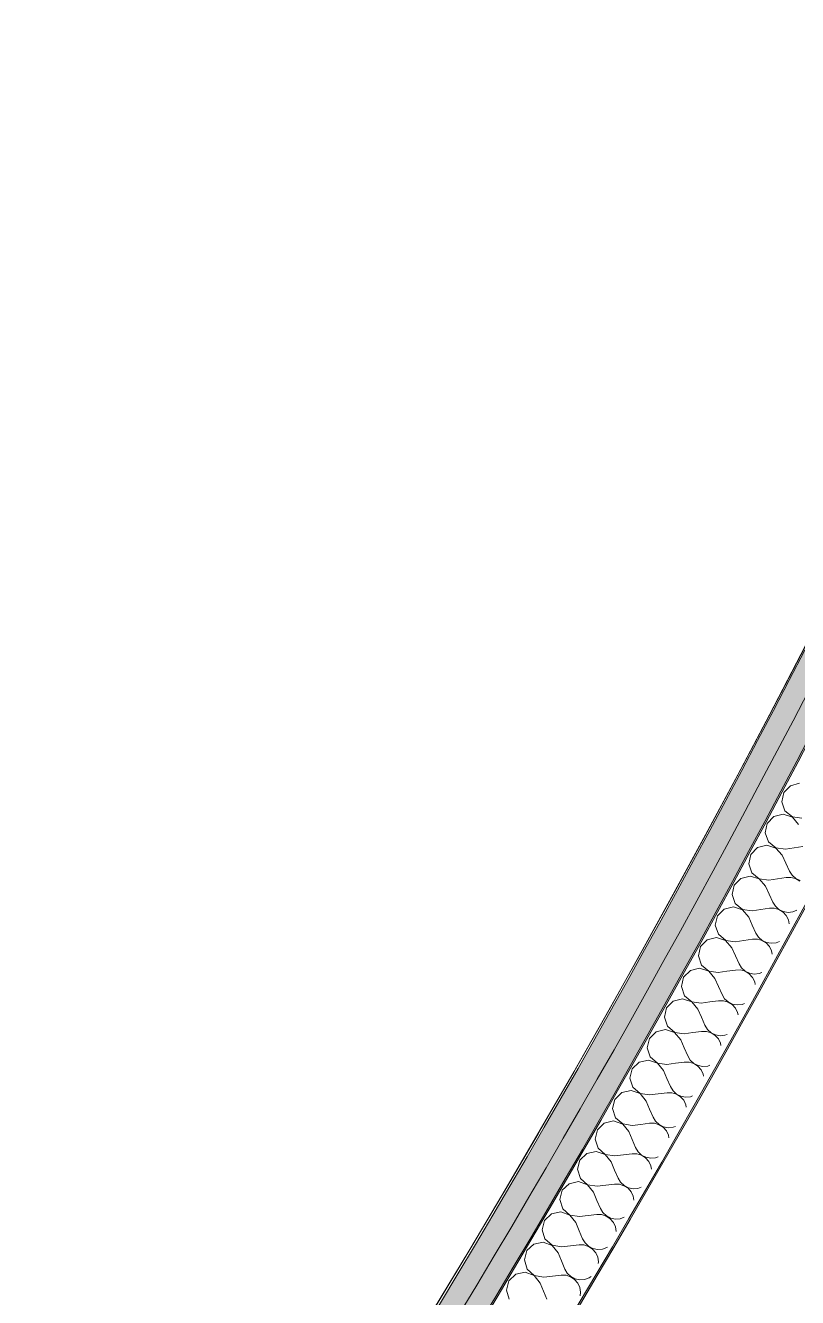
# Model space of a CAD drawing. Header units: millimetres. Extents: x -99530 to 90294, y -97212 to 56397.
# Drawn here: x -20823 to -20299, y -47228 to -46364 of the extents above; entities that cross this region are included whole.
import ezdxf
from ezdxf.enums import TextEntityAlignment as Align

# ---------------------------------------------------------------- set-up
doc = ezdxf.new("R2010")
doc.units = ezdxf.units.MM
doc.header["$MEASUREMENT"] = 0
doc.linetypes.add('Double Dashed', pattern=[1093.611073, 529.166651, -211.666656, 141.111112, -211.666656])
for name, color, linetype in [('New_A-05-M_Gross_Int_Circulation', 7, 'Continuous'), ('New_A-15-MG_Structural_Grid_Phase_2', 7, 'Continuous'), ('New_A-20-M_Floor_Slab', 7, 'Continuous'), ('New_A-25-M_Wall_Int', 7, 'Continuous')]:
    doc.layers.add(name, color=color, linetype=linetype)
for name, color, linetype, lineweight, true_color in [('New_A-05-M_Gross_Int_Circulation_Pen_No__74', 7, 'Continuous', 20, 0x606060), ('New_A-15-MG_Structural_Grid_Phase_2_Pen_No__222', 7, 'Continuous', 13, 0x65af33), ('New_A-25-M_Wall_Int_Pen_No__107', 7, 'Continuous', 15, 0xa6a6a6), ('New_A-25-M_Wall_Int_Pen_No__81', 7, 'Continuous', 20, 0x6a6a6a)]:
    doc.layers.add(name, color=color, linetype=linetype, lineweight=lineweight, true_color=true_color)
for name, color, linetype, lineweight in [('New_A-20-M_Floor_Slab_Pen_No__89', 8, 'Continuous', 20), ('New_A-25-M_Wall_Int_Pen_No__1', 7, 'Continuous', 13), ('New_A-25-M_Wall_Int_Pen_No__150', 7, 'Continuous', 0), ('New_ArchiCAD Zone Stamps_Pen_No__6', 7, 'Continuous', 35)]:
    doc.layers.add(name, color=color, linetype=linetype, lineweight=lineweight)
doc.styles.add('GENERATED_STYLE_1', font='')
doc.styles.add('GENERATED_STYLE_3', font='')
doc.styles.add('GENERATED_STYLE_4', font='')
doc.styles.get('GENERATED_STYLE_1').set_extended_font_data('Arial', bold=True)
doc.styles.get('GENERATED_STYLE_3').set_extended_font_data('Arial')
doc.styles.get('GENERATED_STYLE_4').set_extended_font_data('Swis721 BT')

# ---------------------------------------------------------------- blocks, each defined once
blk = doc.blocks.new('Atrium South_INB 0152_4_1', base_point=(-20962.32, -37996.44))
at = {"layer": 'New_A-05-M_Gross_Int_Circulation_Pen_No__74', "linetype": 'Continuous'}
blk.add_arc((-26966.17, -43337.6), 7510.69, 249.05693, 336.178181, dxfattribs=at)
at = {"layer": 'New_ArchiCAD Zone Stamps_Pen_No__6'}
for tag, height, style, p in [('ROOM_NAME', 250, 'GENERATED_STYLE_1', (-21498.1, -36566.35)), ('zoneNameLine2', 250, 'GENERATED_STYLE_1', (-21686.54, -36998.48)), ('ROOM_NUMBER', 200, 'GENERATED_STYLE_3', (-21874.97, -37419.19)), ('measuredAreaCode', 200, 'GENERATED_STYLE_3', (-22031.99, -37779.3)), ('DUMMY_649', 200, 'GENERATED_STYLE_3', (-21724.59, -37913.34)), ('DUMMY_650', 200, 'GENERATED_STYLE_3', (-21095.42, -38187.69)), ('DUMMY_651', 133.33, 'GENERATED_STYLE_3', (-20816.13, -38294.24))]:
    blk.add_attdef(tag, text='', height=height, rotation=336.44041, dxfattribs=dict(at, style=style)).set_placement(p, align=Align.TOP_LEFT)
blk = doc.blocks.new('Slab_56_1', base_point=(-44734.13, -52924.74))
at = {"layer": 'New_A-20-M_Floor_Slab_Pen_No__89', "linetype": 'Continuous', "flags": 128}
blk.add_lwpolyline([(-44734.13, -52924.74), (-44734.3, -52924.72, -0.179811), (-34721.45, -33027.69), (-34721.92, -33027.18), (-25959.6, -24873.2), (-20981.62, -27043.85), (-17009.56, -17934.66), (-17703.34, -17189.12), (-11222.85, -11158.55), (-10852.64, -11556.37), (-2918.66, -4173.23), (921.42, -599.75), (3259.49, -1619.27), (2636.44, -2195.91), (2144.41, -3324.28), (-4596.33, -18782.94), (-10337.07, -31948.28), (-13252.03, -30677.22), (-20095.26, -46371.16, -0.415568), (-30017.22, -50195.91), (-38341.96, -69287.69, -0.234037), (-41521.39, -64901.11, -0.022084), (-42146.95, -60901.38), (-44895.69, -59706.59, -0.043731)], format="xyb", close=True, dxfattribs=at)
blk = doc.blocks.new('*X598')
at = {"layer": 'New_A-25-M_Wall_Int_Pen_No__150', "linetype": 'Continuous'}
for p, q in [((-20303.58, -46880.53), (-20308.08, -46885.23)), ((-20297.29, -46878.89), (-20303.58, -46880.53)), ((-20308.08, -46885.23), (-20309.44, -46891.59)), ((-20309.44, -46891.59), (-20307.26, -46897.72)), ((-20307.26, -46897.72), (-20302.19, -46901.79)), ((-20319.26, -46906.24), (-20320.64, -46912.59)), ((-20314.75, -46901.55), (-20319.26, -46906.24)), ((-20308.45, -46899.94), (-20314.75, -46901.55)), ((-20302.23, -46901.87), (-20308.45, -46899.94)), ((-20297.97, -46906.79), (-20302.23, -46901.87)), ((-20302.19, -46901.79), (-20295.73, -46902.58)), ((-20320.64, -46912.59), (-20318.48, -46918.73)), ((-20325.98, -46922.54), (-20330.51, -46927.21)), ((-20319.67, -46920.94), (-20325.98, -46922.54)), ((-20313.47, -46922.9), (-20319.67, -46920.94)), ((-20318.48, -46918.73), (-20313.42, -46922.81)), ((-20309.22, -46927.83), (-20313.47, -46922.9)), ((-20313.42, -46922.81), (-20306.96, -46923.63)), ((-20306.96, -46923.63), (-20301.08, -46922.72)), ((-20301.08, -46922.72), (-20295.19, -46921.8)), ((-20330.51, -46927.21), (-20331.91, -46933.56)), ((-20331.91, -46933.56), (-20329.77, -46939.7)), ((-20309.22, -46927.83), (-20306.72, -46933.24)), ((-20306.72, -46933.24), (-20304.22, -46938.65)), ((-20330.97, -46941.91), (-20337.28, -46943.49)), ((-20324.77, -46943.89), (-20330.97, -46941.91)), ((-20329.77, -46939.7), (-20324.72, -46943.81)), ((-20304.22, -46938.65), (-20302.44, -46941.41)), ((-20302.44, -46941.41), (-20299.98, -46943.59)), ((-20341.82, -46948.14), (-20343.25, -46954.49)), ((-20337.28, -46943.49), (-20341.82, -46948.14)), ((-20320.53, -46948.83), (-20324.77, -46943.89)), ((-20324.72, -46943.81), (-20318.27, -46944.64)), ((-20320.53, -46948.83), (-20318.05, -46954.25)), ((-20318.27, -46944.64), (-20312.38, -46943.75)), ((-20312.38, -46943.75), (-20306.48, -46942.85)), ((-20303.2, -46942.81), (-20306.48, -46942.85)), ((-20300.03, -46943.67), (-20303.2, -46942.81)), ((-20297.21, -46945.37), (-20300.03, -46943.67)), ((-20299.98, -46943.59), (-20297.02, -46945)), ((-20343.25, -46954.49), (-20341.12, -46960.64)), ((-20318.05, -46954.25), (-20315.57, -46959.67)), ((-20348.64, -46964.41), (-20353.2, -46969.04)), ((-20342.33, -46962.85), (-20348.64, -46964.41)), ((-20336.13, -46964.85), (-20342.33, -46962.85)), ((-20341.12, -46960.64), (-20336.09, -46964.76)), ((-20331.92, -46969.8), (-20336.13, -46964.85)), ((-20336.09, -46964.76), (-20329.63, -46965.61)), ((-20329.63, -46965.61), (-20323.74, -46964.74)), ((-20323.74, -46964.74), (-20317.85, -46963.87)), ((-20314.56, -46963.84), (-20317.85, -46963.87)), ((-20315.57, -46959.67), (-20313.8, -46962.44)), ((-20311.39, -46964.71), (-20314.56, -46963.84)), ((-20313.8, -46962.44), (-20311.35, -46964.62)), ((-20308.58, -46966.41), (-20311.39, -46964.71)), ((-20311.35, -46964.62), (-20308.39, -46966.04)), ((-20306.35, -46968.82), (-20308.58, -46966.41)), ((-20308.39, -46966.04), (-20305.15, -46966.6)), ((-20305.15, -46966.6), (-20301.88, -46966.25)), ((-20301.88, -46966.25), (-20299.09, -46965.12)), ((-20353.2, -46969.04), (-20354.65, -46975.39)), ((-20354.65, -46975.39), (-20352.54, -46981.54)), ((-20331.92, -46969.8), (-20329.45, -46975.22)), ((-20329.45, -46975.22), (-20326.99, -46980.65)), ((-20304.86, -46971.76), (-20306.35, -46968.82)), ((-20304.34, -46974.46), (-20304.86, -46971.76)), ((-20360.08, -46985.28), (-20364.65, -46989.91)), ((-20353.75, -46983.75), (-20360.08, -46985.28)), ((-20347.57, -46985.76), (-20353.75, -46983.75)), ((-20352.54, -46981.54), (-20347.52, -46985.68)), ((-20335.17, -46985.7), (-20329.28, -46984.84)), ((-20325.99, -46984.82), (-20329.28, -46984.84)), ((-20326.99, -46980.65), (-20325.23, -46983.43)), ((-20322.82, -46985.7), (-20325.99, -46984.82)), ((-20325.23, -46983.43), (-20322.78, -46985.62)), ((-20364.65, -46989.91), (-20366.11, -46996.25)), ((-20343.37, -46990.73), (-20347.57, -46985.76)), ((-20347.52, -46985.68), (-20341.07, -46986.55)), ((-20343.37, -46990.73), (-20340.92, -46996.16)), ((-20341.07, -46986.55), (-20335.17, -46985.7)), ((-20320.02, -46987.42), (-20322.82, -46985.7)), ((-20322.78, -46985.62), (-20319.82, -46987.05)), ((-20317.8, -46989.83), (-20320.02, -46987.42)), ((-20319.82, -46987.05), (-20316.59, -46987.62)), ((-20316.32, -46992.77), (-20317.8, -46989.83)), ((-20316.59, -46987.62), (-20313.31, -46987.27)), ((-20315.89, -46995.01), (-20316.32, -46992.77)), ((-20313.31, -46987.27), (-20311.03, -46986.36)), ((-20366.11, -46996.25), (-20364.03, -47002.41)), ((-20364.03, -47002.41), (-20359.02, -47006.56)), ((-20340.92, -46996.16), (-20338.47, -47001.6)), ((-20338.47, -47001.6), (-20336.72, -47004.38)), ((-20376.16, -47010.74), (-20377.64, -47017.07)), ((-20371.57, -47006.13), (-20376.16, -47010.74)), ((-20365.25, -47004.61), (-20371.57, -47006.13)), ((-20359.06, -47006.65), (-20365.25, -47004.61)), ((-20354.88, -47011.63), (-20359.06, -47006.65)), ((-20359.02, -47006.56), (-20352.57, -47007.45)), ((-20352.57, -47007.45), (-20346.67, -47006.62)), ((-20346.67, -47006.62), (-20340.77, -47005.78)), ((-20337.49, -47005.77), (-20340.77, -47005.78)), ((-20334.32, -47006.66), (-20337.49, -47005.77)), ((-20336.72, -47004.38), (-20334.28, -47006.58)), ((-20331.53, -47008.39), (-20334.32, -47006.66)), ((-20334.28, -47006.58), (-20331.33, -47008.02)), ((-20329.31, -47010.81), (-20331.53, -47008.39)), ((-20331.33, -47008.02), (-20328.09, -47008.6)), ((-20327.84, -47013.75), (-20329.31, -47010.81)), ((-20328.09, -47008.6), (-20324.82, -47008.26)), ((-20324.82, -47008.26), (-20322.93, -47007.51)), ((-20377.64, -47017.07), (-20375.58, -47023.24)), ((-20354.88, -47011.63), (-20352.45, -47017.07)), ((-20352.45, -47017.07), (-20350.02, -47022.51)), ((-20327.49, -47015.63), (-20327.84, -47013.75)), ((-20383.14, -47026.93), (-20387.74, -47031.53)), ((-20376.8, -47025.44), (-20383.14, -47026.93)), ((-20370.63, -47027.49), (-20376.8, -47025.44)), ((-20375.58, -47023.24), (-20370.58, -47027.41)), ((-20366.46, -47032.49), (-20370.63, -47027.49)), ((-20370.58, -47027.41), (-20364.14, -47028.32)), ((-20364.14, -47028.32), (-20358.24, -47027.51)), ((-20358.24, -47027.51), (-20352.34, -47026.69)), ((-20349.05, -47026.69), (-20352.34, -47026.69)), ((-20350.02, -47022.51), (-20348.28, -47025.3)), ((-20345.89, -47027.59), (-20349.05, -47026.69)), ((-20348.28, -47025.3), (-20345.84, -47027.5)), ((-20343.1, -47029.32), (-20345.89, -47027.59)), ((-20345.84, -47027.5), (-20342.9, -47028.95)), ((-20336.39, -47029.22), (-20334.77, -47028.58)), ((-20387.74, -47031.53), (-20389.24, -47037.86)), ((-20366.46, -47032.49), (-20364.05, -47037.93)), ((-20340.89, -47031.75), (-20343.1, -47029.32)), ((-20342.9, -47028.95), (-20339.66, -47029.54)), ((-20339.43, -47034.7), (-20340.89, -47031.75)), ((-20339.66, -47029.54), (-20336.39, -47029.22)), ((-20339.13, -47036.33), (-20339.43, -47034.7)), ((-20389.24, -47037.86), (-20387.2, -47044.03)), ((-20387.2, -47044.03), (-20382.21, -47048.22)), ((-20364.05, -47037.93), (-20361.63, -47043.38)), ((-20361.63, -47043.38), (-20359.9, -47046.18)), ((-20399.38, -47052.28), (-20400.91, -47058.61)), ((-20394.77, -47047.7), (-20399.38, -47052.28)), ((-20388.43, -47046.23), (-20394.77, -47047.7)), ((-20382.26, -47048.3), (-20388.43, -47046.23)), ((-20378.11, -47053.31), (-20382.26, -47048.3)), ((-20382.21, -47048.22), (-20375.77, -47049.15)), ((-20378.11, -47053.31), (-20375.71, -47058.76)), ((-20375.77, -47049.15), (-20369.87, -47048.35)), ((-20369.87, -47048.35), (-20363.96, -47047.55)), ((-20360.68, -47047.56), (-20363.96, -47047.55)), ((-20357.52, -47048.47), (-20360.68, -47047.56)), ((-20359.9, -47046.18), (-20357.47, -47048.39)), ((-20354.74, -47050.21), (-20357.52, -47048.47)), ((-20357.47, -47048.39), (-20354.53, -47049.85)), ((-20352.53, -47052.65), (-20354.74, -47050.21)), ((-20354.53, -47049.85), (-20351.3, -47050.45)), ((-20351.08, -47055.61), (-20352.53, -47052.65)), ((-20351.3, -47050.45), (-20348.03, -47050.14)), ((-20348.03, -47050.14), (-20346.57, -47049.57)), ((-20400.91, -47058.61), (-20398.88, -47064.79)), ((-20375.71, -47058.76), (-20373.32, -47064.22)), ((-20350.81, -47057.11), (-20351.08, -47055.61)), ((-20406.46, -47068.43), (-20411.09, -47073)), ((-20400.12, -47066.98), (-20406.46, -47068.43)), ((-20393.96, -47069.07), (-20400.12, -47066.98)), ((-20398.88, -47064.79), (-20393.91, -47068.99)), ((-20389.82, -47074.1), (-20393.96, -47069.07)), ((-20393.91, -47068.99), (-20387.47, -47069.94)), ((-20387.47, -47069.94), (-20381.57, -47069.16)), ((-20381.57, -47069.16), (-20375.66, -47068.38)), ((-20372.37, -47068.4), (-20375.66, -47068.38)), ((-20373.32, -47064.22), (-20371.59, -47067.02)), ((-20369.22, -47069.32), (-20372.37, -47068.4)), ((-20371.59, -47067.02), (-20369.17, -47069.24)), ((-20366.44, -47071.07), (-20369.22, -47069.32)), ((-20369.17, -47069.24), (-20366.23, -47070.71)), ((-20364.24, -47073.52), (-20366.44, -47071.07)), ((-20366.23, -47070.71), (-20363.01, -47071.32)), ((-20363.01, -47071.32), (-20359.73, -47071.02)), ((-20359.73, -47071.02), (-20358.33, -47070.48)), ((-20411.09, -47073), (-20412.64, -47079.32)), ((-20412.64, -47079.32), (-20410.63, -47085.51)), ((-20389.82, -47074.1), (-20387.44, -47079.56)), ((-20387.44, -47079.56), (-20385.06, -47085.02)), ((-20362.8, -47076.48), (-20364.24, -47073.52)), ((-20362.54, -47077.96), (-20362.8, -47076.48)), ((-20418.22, -47089.13), (-20422.87, -47093.68)), ((-20411.88, -47087.69), (-20418.22, -47089.13)), ((-20405.72, -47089.81), (-20411.88, -47087.69)), ((-20410.63, -47085.51), (-20405.67, -47089.72)), ((-20393.33, -47089.94), (-20387.42, -47089.18)), ((-20384.13, -47089.21), (-20387.42, -47089.18)), ((-20385.06, -47085.02), (-20383.35, -47087.83)), ((-20380.98, -47090.14), (-20384.13, -47089.21)), ((-20383.35, -47087.83), (-20380.94, -47090.05)), ((-20422.87, -47093.68), (-20424.43, -47099.99)), ((-20401.6, -47094.84), (-20405.72, -47089.81)), ((-20405.67, -47089.72), (-20399.24, -47090.7)), ((-20401.6, -47094.84), (-20399.24, -47100.31)), ((-20399.24, -47090.7), (-20393.33, -47089.94)), ((-20378.21, -47091.9), (-20380.98, -47090.14)), ((-20380.94, -47090.05), (-20378, -47091.53)), ((-20376.02, -47094.35), (-20378.21, -47091.9)), ((-20378, -47091.53), (-20374.78, -47092.15)), ((-20374.59, -47097.31), (-20376.02, -47094.35)), ((-20374.78, -47092.15), (-20371.5, -47091.86)), ((-20374.31, -47098.9), (-20374.59, -47097.31)), ((-20371.5, -47091.86), (-20370.04, -47091.3)), ((-20424.43, -47099.99), (-20422.45, -47106.19)), ((-20422.45, -47106.19), (-20417.5, -47110.42)), ((-20399.24, -47100.31), (-20396.88, -47105.78)), ((-20396.88, -47105.78), (-20395.17, -47108.59)), ((-20434.71, -47114.32), (-20436.29, -47120.63)), ((-20430.05, -47109.79), (-20434.71, -47114.32)), ((-20423.7, -47108.37), (-20430.05, -47109.79)), ((-20417.55, -47110.5), (-20423.7, -47108.37)), ((-20413.45, -47115.55), (-20417.55, -47110.5)), ((-20417.5, -47110.42), (-20411.07, -47111.41)), ((-20411.07, -47111.41), (-20405.16, -47110.68)), ((-20405.16, -47110.68), (-20399.25, -47109.93)), ((-20395.96, -47109.97), (-20399.25, -47109.93)), ((-20392.81, -47110.91), (-20395.96, -47109.97)), ((-20395.17, -47108.59), (-20392.77, -47110.83)), ((-20390.04, -47112.68), (-20392.81, -47110.91)), ((-20392.77, -47110.83), (-20389.84, -47112.32)), ((-20387.87, -47115.14), (-20390.04, -47112.68)), ((-20389.84, -47112.32), (-20386.61, -47112.95)), ((-20386.44, -47118.11), (-20387.87, -47115.14)), ((-20386.61, -47112.95), (-20383.33, -47112.67)), ((-20383.33, -47112.67), (-20381.71, -47112.05)), ((-20436.29, -47120.63), (-20434.33, -47126.83)), ((-20413.45, -47115.55), (-20411.1, -47121.03)), ((-20411.1, -47121.03), (-20408.76, -47126.51)), ((-20386.13, -47119.92), (-20386.44, -47118.11)), ((-20441.94, -47130.41), (-20446.62, -47134.93)), ((-20435.59, -47129.01), (-20441.94, -47130.41)), ((-20429.45, -47131.16), (-20435.59, -47129.01)), ((-20434.33, -47126.83), (-20429.4, -47131.08)), ((-20425.36, -47136.23), (-20429.45, -47131.16)), ((-20429.4, -47131.08), (-20422.97, -47132.09)), ((-20422.97, -47132.09), (-20417.06, -47131.37)), ((-20417.06, -47131.37), (-20411.14, -47130.65)), ((-20407.85, -47130.7), (-20411.14, -47130.65)), ((-20408.76, -47126.51), (-20407.06, -47129.32)), ((-20404.71, -47131.65), (-20407.85, -47130.7)), ((-20407.06, -47129.32), (-20404.66, -47131.57)), ((-20401.95, -47133.43), (-20404.71, -47131.65)), ((-20404.66, -47131.57), (-20401.74, -47133.07)), ((-20446.62, -47134.93), (-20448.22, -47141.23)), ((-20425.36, -47136.23), (-20423.03, -47141.71)), ((-20399.78, -47135.89), (-20401.95, -47133.43)), ((-20401.74, -47133.07), (-20398.51, -47133.7)), ((-20398.36, -47138.87), (-20399.78, -47135.89)), ((-20398.51, -47133.7), (-20395.24, -47133.43)), ((-20398, -47141.02), (-20398.36, -47138.87)), ((-20395.24, -47133.43), (-20393.33, -47132.72)), ((-20447.54, -47149.61), (-20453.9, -47150.99)), ((-20448.22, -47141.23), (-20446.27, -47147.44)), ((-20441.41, -47151.78), (-20447.54, -47149.61)), ((-20446.27, -47147.44), (-20441.36, -47151.7)), ((-20423.03, -47141.71), (-20420.7, -47147.2)), ((-20420.7, -47147.2), (-20419.02, -47150.02)), ((-20458.59, -47155.49), (-20460.21, -47161.79)), ((-20453.9, -47150.99), (-20458.59, -47155.49)), ((-20437.33, -47156.86), (-20441.41, -47151.78)), ((-20441.36, -47151.7), (-20434.93, -47152.74)), ((-20437.33, -47156.86), (-20435.02, -47162.35)), ((-20434.93, -47152.74), (-20429.02, -47152.03)), ((-20429.02, -47152.03), (-20423.1, -47151.33)), ((-20419.81, -47151.39), (-20423.1, -47151.33)), ((-20416.67, -47152.35), (-20419.81, -47151.39)), ((-20419.02, -47150.02), (-20416.62, -47152.27)), ((-20413.91, -47154.14), (-20416.67, -47152.35)), ((-20416.62, -47152.27), (-20413.7, -47153.78)), ((-20411.75, -47156.61), (-20413.91, -47154.14)), ((-20413.7, -47153.78), (-20410.48, -47154.42)), ((-20410.35, -47159.59), (-20411.75, -47156.61)), ((-20410.48, -47154.42), (-20407.2, -47154.16)), ((-20407.2, -47154.16), (-20404.91, -47153.31)), ((-20460.21, -47161.79), (-20458.29, -47168.01)), ((-20435.02, -47162.35), (-20432.71, -47167.84)), ((-20409.92, -47162.21), (-20410.35, -47159.59)), ((-20465.92, -47171.53), (-20470.63, -47176.02)), ((-20459.56, -47170.18), (-20465.92, -47171.53)), ((-20453.43, -47172.37), (-20459.56, -47170.18)), ((-20458.29, -47168.01), (-20453.38, -47172.28)), ((-20449.37, -47177.46), (-20453.43, -47172.37)), ((-20453.38, -47172.28), (-20446.96, -47173.34)), ((-20446.96, -47173.34), (-20441.04, -47172.66)), ((-20441.04, -47172.66), (-20435.12, -47171.97)), ((-20431.84, -47172.04), (-20435.12, -47171.97)), ((-20432.71, -47167.84), (-20431.04, -47170.67)), ((-20428.7, -47173.01), (-20431.84, -47172.04)), ((-20431.04, -47170.67), (-20428.65, -47172.93)), ((-20425.95, -47174.81), (-20428.7, -47173.01)), ((-20428.65, -47172.93), (-20425.74, -47174.45)), ((-20423.79, -47177.29), (-20425.95, -47174.81)), ((-20425.74, -47174.45), (-20422.52, -47175.11)), ((-20422.52, -47175.11), (-20419.24, -47174.86)), ((-20419.24, -47174.86), (-20416.44, -47173.83)), ((-20470.63, -47176.02), (-20472.27, -47182.32)), ((-20472.27, -47182.32), (-20470.36, -47188.54)), ((-20449.37, -47177.46), (-20447.08, -47182.95)), ((-20447.08, -47182.95), (-20444.79, -47188.46)), ((-20422.4, -47180.27), (-20423.79, -47177.29)), ((-20421.88, -47183.49), (-20422.4, -47180.27)), ((-20478.01, -47192.04), (-20482.73, -47196.51)), ((-20471.64, -47190.7), (-20478.01, -47192.04)), ((-20465.52, -47192.91), (-20471.64, -47190.7)), ((-20470.36, -47188.54), (-20465.47, -47192.83)), ((-20461.48, -47198.01), (-20465.52, -47192.91)), ((-20465.47, -47192.83), (-20459.06, -47193.91)), ((-20453.13, -47193.24), (-20447.21, -47192.57)), ((-20443.93, -47192.66), (-20447.21, -47192.57)), ((-20444.79, -47188.46), (-20443.12, -47191.29)), ((-20440.79, -47193.64), (-20443.93, -47192.66)), ((-20443.12, -47191.29), (-20440.74, -47193.55)), ((-20482.73, -47196.51), (-20484.39, -47202.8)), ((-20461.48, -47198.01), (-20459.21, -47203.52)), ((-20459.06, -47193.91), (-20453.13, -47193.24)), ((-20438.05, -47195.44), (-20440.79, -47193.64)), ((-20440.74, -47193.55), (-20437.83, -47195.08)), ((-20435.9, -47197.93), (-20438.05, -47195.44)), ((-20437.83, -47195.08), (-20434.62, -47195.75)), ((-20434.51, -47200.91), (-20435.9, -47197.93)), ((-20434.62, -47195.75), (-20431.34, -47195.51)), ((-20434, -47204.17), (-20434.51, -47200.91)), ((-20431.34, -47195.51), (-20428.24, -47194.38)), ((-20428.24, -47194.38), (-20427.84, -47194.09)), ((-20484.39, -47202.8), (-20482.51, -47209.03)), ((-20482.51, -47209.03), (-20477.63, -47213.34)), ((-20459.21, -47203.52), (-20456.93, -47209.03)), ((-20456.93, -47209.03), (-20455.27, -47211.87)), ((-20434.13, -47205.28), (-20434, -47204.17)), ((-20494.9, -47216.97), (-20496.58, -47223.25)), ((-20490.16, -47212.5), (-20494.9, -47216.97)), ((-20483.79, -47211.19), (-20490.16, -47212.5)), ((-20477.68, -47213.42), (-20483.79, -47211.19)), ((-20473.65, -47218.53), (-20477.68, -47213.42)), ((-20477.63, -47213.34), (-20471.21, -47214.43)), ((-20473.65, -47218.53), (-20471.39, -47224.05)), ((-20471.21, -47214.43), (-20465.29, -47213.79)), ((-20465.29, -47213.79), (-20459.37, -47213.14)), ((-20456.08, -47213.23), (-20459.37, -47213.14)), ((-20452.95, -47214.22), (-20456.08, -47213.23)), ((-20455.27, -47211.87), (-20452.9, -47214.14)), ((-20450.21, -47216.03), (-20452.95, -47214.22)), ((-20452.9, -47214.14), (-20450, -47215.67)), ((-20448.07, -47218.53), (-20450.21, -47216.03)), ((-20450, -47215.67), (-20446.78, -47216.35)), ((-20446.7, -47221.52), (-20448.07, -47218.53)), ((-20446.78, -47216.35), (-20443.5, -47216.12)), ((-20443.5, -47216.12), (-20440.4, -47215)), ((-20440.4, -47215), (-20439.06, -47214.04)), ((-20496.58, -47223.25), (-20494.71, -47229.48)), ((-20471.39, -47224.05), (-20469.14, -47229.56)), ((-20446.19, -47224.77), (-20446.7, -47221.52)), ((-20446.5, -47227.28), (-20446.19, -47224.77))]:
    blk.add_line(p, q, dxfattribs=at)
blk = doc.blocks.new('Wall_126_1', base_point=(-29918.46, -50217.22))
at = {"layer": 'New_A-25-M_Wall_Int_Pen_No__107', "linetype": 'Continuous'}
for points in [[(-20095.26, -46371.16, -0.049544), (-20818.79, -47657.86), (-20806.5, -47666.47, 0.049544), (-20081.52, -46377.17)], [(-20081.52, -46377.17, -0.049544), (-20806.5, -47666.47), (-20794.22, -47675.07, 0.049545), (-20067.77, -46383.18)]]:
    blk.add_hatch(color=256, dxfattribs=at).paths.add_polyline_path(points)
at = {"layer": 'New_A-25-M_Wall_Int_Pen_No__81', "linetype": 'Continuous', "lineweight": 0, "true_color": 0x353535}
for points in [[(-20067.77, -46383.18, -0.049545), (-20794.22, -47675.07), (-20793.4, -47675.65, 0.049545), (-20066.86, -46383.58)], [(-20709.39, -47644, 0.047086), (-20020.13, -46404.01), (-20021.05, -46403.61, -0.047083), (-20710.17, -47643.37)]]:
    blk.add_hatch(color=250, dxfattribs=at).paths.add_polyline_path(points)
at = {"layer": 'New_A-25-M_Wall_Int_Pen_No__1', "linetype": 'Continuous'}
for radius, start, end in [(7467.12, 324.977802, 336.323082), (7482.12, 324.977802, 336.323201), (7497.12, 324.977802, 336.323319), (7498.12, 324.977802, 336.323327), (7548.12, 325.54106, 336.323719), (7549.12, 325.540418, 336.323726)]:
    blk.add_arc((-26933.84, -43372.52), radius, start, end, dxfattribs=at)
at = {"layer": 'New_A-25-M_Wall_Int', "color": 250, "lineweight": 50, "true_color": 0x2a2a2a}
blk.add_blockref('*X598', (0, 0), dxfattribs=at)
blk = doc.blocks.new('Standard grid marker_42')
at = {"layer": 'New_A-15-MG_Structural_Grid_Phase_2_Pen_No__222', "linetype": 'Double Dashed'}
blk.add_line((16869.33, 0), (23548.49, 0), dxfattribs=at)
at = {"layer": 'New_A-15-MG_Structural_Grid_Phase_2_Pen_No__222', "style": 'GENERATED_STYLE_4'}
for tag, p in [('AC_MarkerText_1_0', (-500, 43.39)), ('AC_MarkerText_1_1', (24048.49, 43.39))]:
    blk.add_attdef(tag, text='', height=350, rotation=180, dxfattribs=at).set_placement(p, align=Align.MIDDLE_CENTER)

msp = doc.modelspace()

# ---------------------------------------------------------------- block references
at = {"layer": 'New_A-05-M_Gross_Int_Circulation', "linetype": 'Continuous'}
msp.add_blockref('Atrium South_INB 0152_4_1', (-20962.32, -37996.44), dxfattribs=at)
at = {"layer": 'New_A-15-MG_Structural_Grid_Phase_2', "color": 8, "linetype": 'Continuous', "lineweight": 15, "zscale": 1000, "rotation": 156.4404115839929}
msp.add_blockref('Standard grid marker_42', (-1.88, -55283.59), dxfattribs=at)
at = {"layer": 'New_A-20-M_Floor_Slab', "color": 8, "linetype": 'Continuous', "lineweight": 20}
msp.add_blockref('Slab_56_1', (-44734.13, -52924.74), dxfattribs=at)
at = {"layer": 'New_A-25-M_Wall_Int', "color": 250, "lineweight": 50, "true_color": 0x2a2a2a}
msp.add_blockref('Wall_126_1', (-29918.46, -50217.22), dxfattribs=at)

doc.saveas('drawing.dxf')
